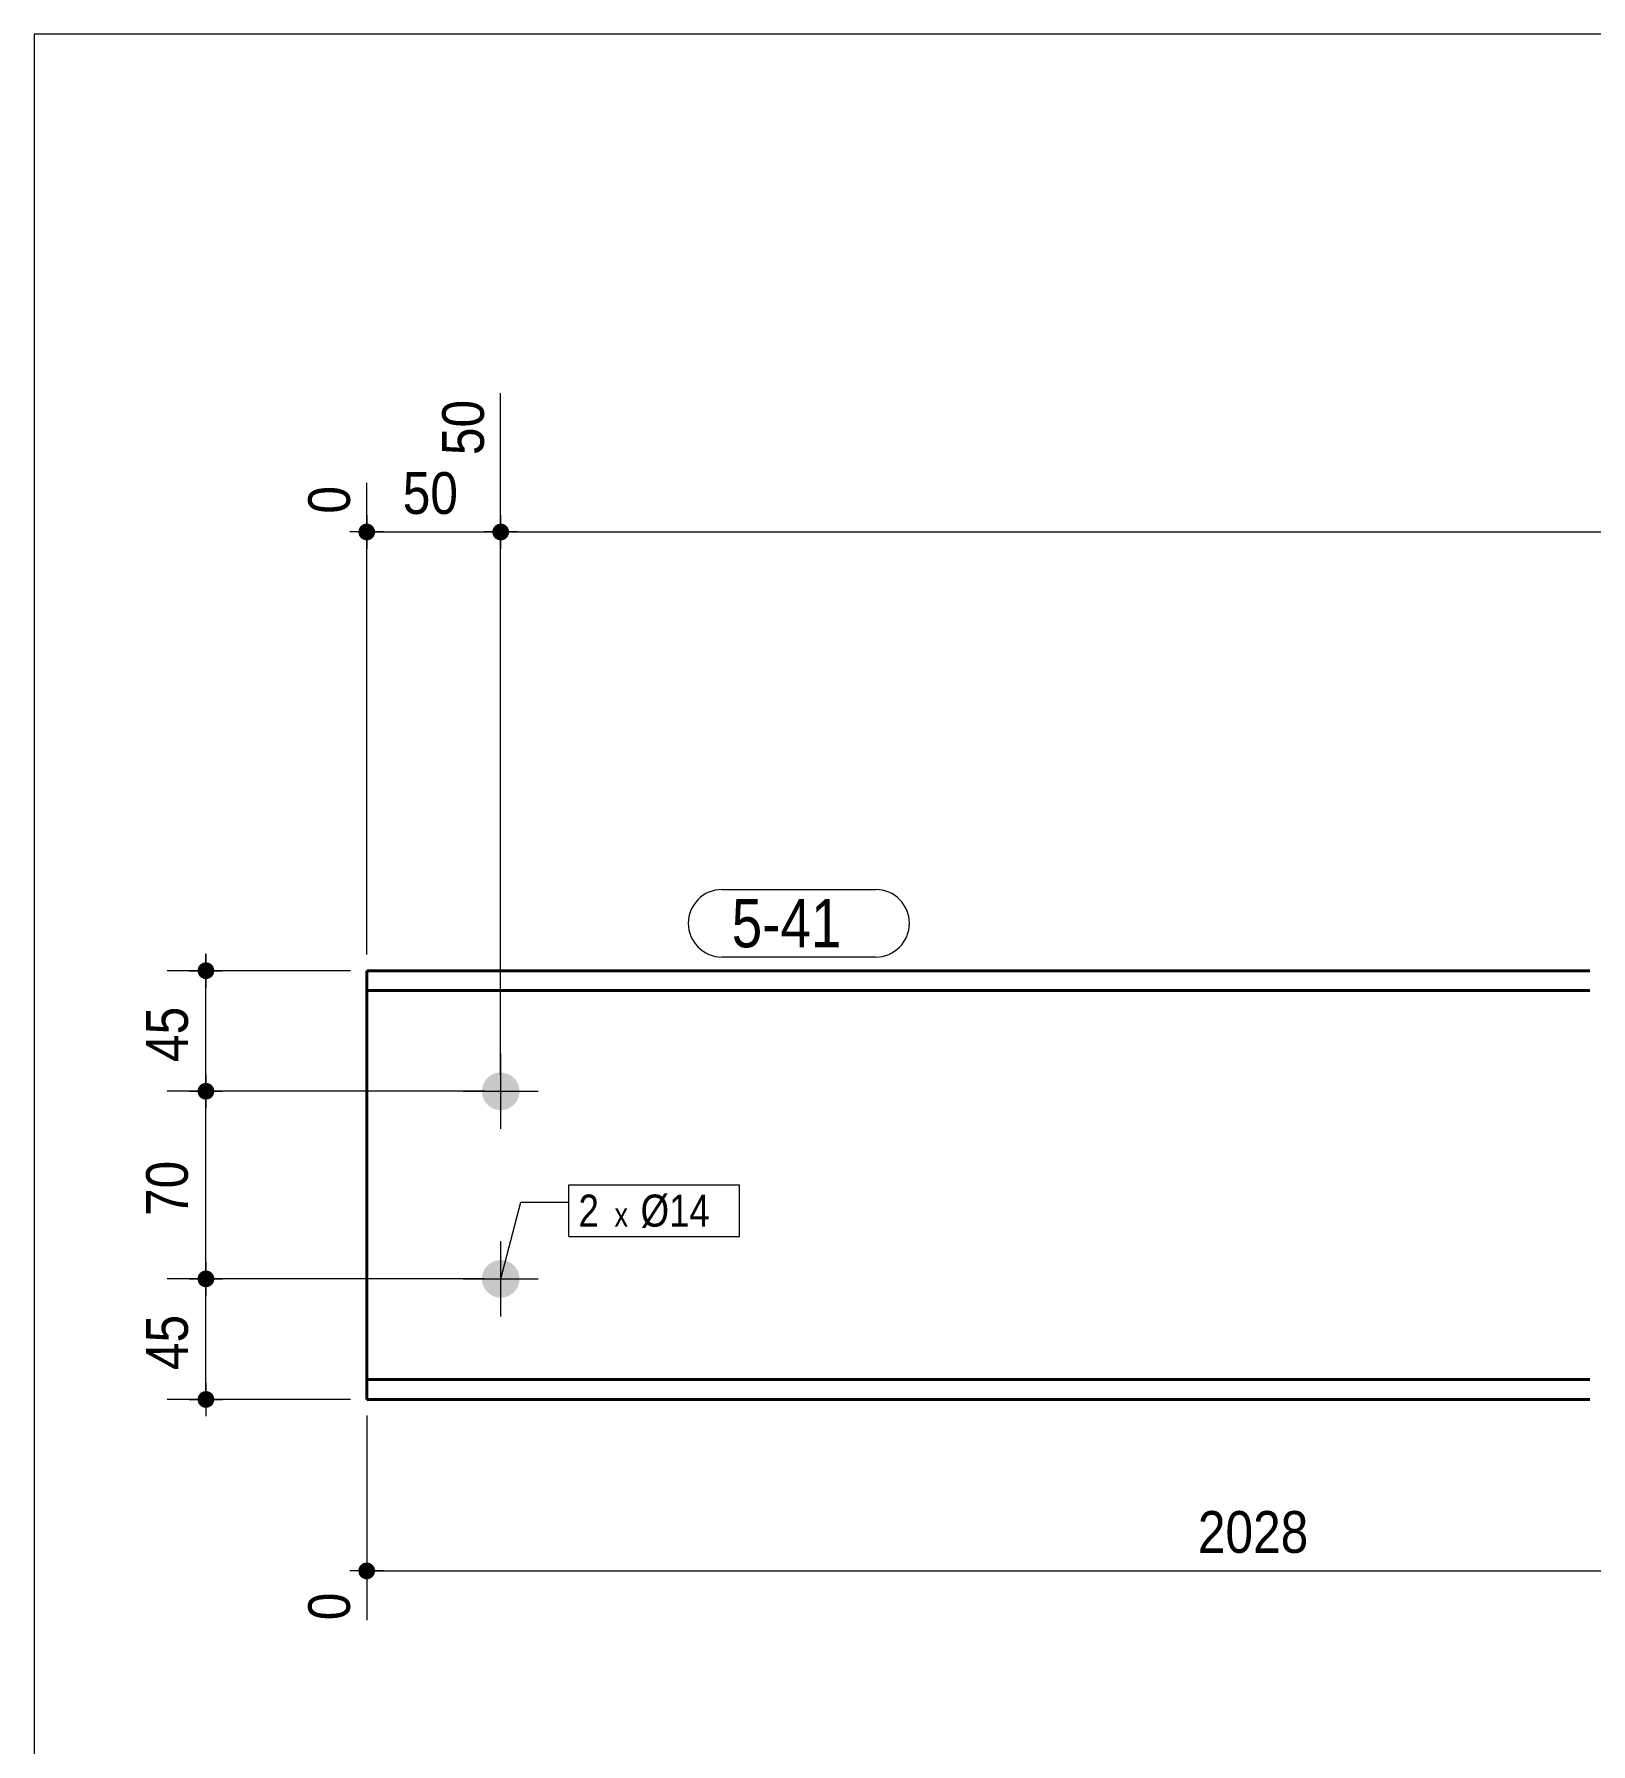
# Model space of a CAD drawing. Header units: millimetres. Extents: x 2 to 287, y 5 to 195.
# Drawn here: x 5 to 101.8, y 88.7 to 195 of the extents above; entities that cross this region are included whole.
import ezdxf

# ---------------------------------------------------------------- set-up
doc = ezdxf.new("R2010")
doc.units = ezdxf.units.MM
doc.linetypes.add('CACHE2', pattern=[1.190625, 0.79375, -0.396875])
for name, color, linetype, lineweight in [('Boulon', 7, 'Continuous', 0), ('Cache', 7, 'Continuous', 0), ('Cotation', 7, 'Continuous', 0), ('Désignation boulon', 3, 'Continuous', 0), ('Feuille dessin', 5, 'Continuous', 0), ('Piece', 2, 'Continuous', 0), ('Repère pièce', 3, 'Continuous', 0)]:
    doc.layers.add(name, color=color, linetype=linetype, lineweight=lineweight)
doc.styles.add('ARIAL', font='ARIAL.TTF')
doc.styles.add('COMIC_SANS_MS', font='COMIC.TTF')

# ---------------------------------------------------------------- blocks, each defined once
blk = doc.blocks.new('*A2')
at = {"layer": 'Boulon'}
for points in [[(32.85, 129.28), (32.85, 129.31), (32.85, 129.34), (32.85, 129.36), (32.86, 129.39), (32.86, 129.42), (32.86, 129.45), (32.87, 129.48), (32.87, 129.51), (32.88, 129.53), (32.89, 129.56), (32.9, 129.59), (32.91, 129.62), (32.91, 129.64), (32.92, 129.67), (32.94, 129.7), (32.95, 129.72), (32.96, 129.75), (32.97, 129.77), (32.98, 129.8), (33, 129.82), (33.01, 129.85), (33.03, 129.87), (33.04, 129.9), (33.06, 129.92), (33.08, 129.94), (33.09, 129.97), (33.11, 129.99), (33.13, 130.01), (33.15, 130.03), (33.17, 130.05), (33.19, 130.07), (33.21, 130.09), (33.23, 130.11), (33.25, 130.13), (33.27, 130.15), (33.3, 130.17), (33.32, 130.19), (33.34, 130.2), (33.36, 130.22), (33.39, 130.24), (33.41, 130.25), (33.44, 130.26), (33.46, 130.28), (33.49, 130.29), (33.51, 130.3), (33.54, 130.32), (33.57, 130.33), (33.59, 130.34), (33.62, 130.35), (33.65, 130.36), (33.67, 130.37), (33.7, 130.37), (33.73, 130.38), (33.76, 130.39), (33.79, 130.39), (33.81, 130.4), (33.84, 130.4), (33.87, 130.41), (33.9, 130.41), (33.93, 130.41), (33.96, 130.42), (33.98, 130.42), (34.01, 130.42), (34.04, 130.42), (34.07, 130.42), (34.1, 130.41), (34.13, 130.41), (34.16, 130.41), (34.18, 130.4), (34.21, 130.4), (34.24, 130.39), (34.27, 130.39), (34.3, 130.38), (34.32, 130.37), (34.35, 130.37), (34.38, 130.36), (34.41, 130.35), (34.43, 130.34), (34.46, 130.33), (34.49, 130.32), (34.51, 130.3), (34.54, 130.29), (34.56, 130.28), (34.59, 130.26), (34.61, 130.25), (34.64, 130.24), (34.66, 130.22), (34.68, 130.2), (34.71, 130.19), (34.73, 130.17), (34.75, 130.15), (34.78, 130.13), (34.8, 130.11), (34.82, 130.09), (34.84, 130.07), (34.86, 130.05), (34.88, 130.03), (34.9, 130.01), (34.91, 129.99), (34.93, 129.97), (34.95, 129.94), (34.97, 129.92), (34.98, 129.9), (35, 129.87), (35.01, 129.85), (35.03, 129.82), (35.04, 129.8), (35.06, 129.77), (35.07, 129.75), (35.08, 129.72), (35.09, 129.7), (35.1, 129.67), (35.11, 129.64), (35.12, 129.62), (35.13, 129.59), (35.14, 129.56), (35.14, 129.53), (35.15, 129.51), (35.16, 129.48), (35.16, 129.45), (35.17, 129.42), (35.17, 129.39), (35.17, 129.36), (35.18, 129.34), (35.18, 129.31), (35.18, 129.28), (35.18, 129.25), (35.18, 129.22), (35.18, 129.19), (35.18, 129.16), (35.17, 129.14), (35.17, 129.11), (35.17, 129.08), (35.16, 129.05), (35.16, 129.02), (35.15, 128.99), (35.14, 128.97), (35.14, 128.94), (35.13, 128.91), (35.12, 128.88), (35.11, 128.86), (35.1, 128.83), (35.09, 128.8), (35.08, 128.78), (35.07, 128.75), (35.06, 128.73), (35.04, 128.7), (35.03, 128.67), (35.01, 128.65), (35, 128.63), (34.98, 128.6), (34.97, 128.58), (34.95, 128.55), (34.93, 128.53), (34.91, 128.51), (34.9, 128.49), (34.88, 128.47), (34.86, 128.45), (34.84, 128.42), (34.82, 128.4), (34.8, 128.39), (34.78, 128.37), (34.75, 128.35), (34.73, 128.33), (34.71, 128.31), (34.68, 128.3), (34.66, 128.28), (34.64, 128.26), (34.61, 128.25), (34.59, 128.23), (34.56, 128.22), (34.54, 128.21), (34.51, 128.2), (34.49, 128.18), (34.46, 128.17), (34.43, 128.16), (34.41, 128.15), (34.38, 128.14), (34.35, 128.13), (34.32, 128.13), (34.3, 128.12), (34.27, 128.11), (34.24, 128.11), (34.21, 128.1), (34.18, 128.1), (34.16, 128.09), (34.13, 128.09), (34.1, 128.09), (34.07, 128.08), (34.04, 128.08), (34.01, 128.08), (33.98, 128.08), (33.96, 128.08), (33.93, 128.09), (33.9, 128.09), (33.87, 128.09), (33.84, 128.1), (33.81, 128.1), (33.79, 128.11), (33.76, 128.11), (33.73, 128.12), (33.7, 128.13), (33.67, 128.13), (33.65, 128.14), (33.62, 128.15), (33.59, 128.16), (33.57, 128.17), (33.54, 128.18), (33.51, 128.2), (33.49, 128.21), (33.46, 128.22), (33.44, 128.23), (33.41, 128.25), (33.39, 128.26), (33.36, 128.28), (33.34, 128.3), (33.32, 128.31), (33.3, 128.33), (33.27, 128.35), (33.25, 128.37), (33.23, 128.39), (33.21, 128.4), (33.19, 128.42), (33.17, 128.45), (33.15, 128.47), (33.13, 128.49), (33.11, 128.51), (33.09, 128.53), (33.08, 128.55), (33.06, 128.58), (33.04, 128.6), (33.03, 128.63), (33.01, 128.65), (33, 128.67), (32.98, 128.7), (32.97, 128.73), (32.96, 128.75), (32.95, 128.78), (32.94, 128.8), (32.92, 128.83), (32.91, 128.86), (32.91, 128.88), (32.9, 128.91), (32.89, 128.94), (32.88, 128.97), (32.87, 128.99), (32.87, 129.02), (32.86, 129.05), (32.86, 129.08), (32.86, 129.11), (32.85, 129.14), (32.85, 129.16), (32.85, 129.19), (32.85, 129.22), (32.85, 129.25)], [(32.85, 117.61), (32.85, 117.64), (32.85, 117.67), (32.85, 117.7), (32.86, 117.73), (32.86, 117.75), (32.86, 117.78), (32.87, 117.81), (32.87, 117.84), (32.88, 117.87), (32.89, 117.89), (32.9, 117.92), (32.91, 117.95), (32.91, 117.98), (32.92, 118), (32.94, 118.03), (32.95, 118.06), (32.96, 118.08), (32.97, 118.11), (32.98, 118.13), (33, 118.16), (33.01, 118.18), (33.03, 118.21), (33.04, 118.23), (33.06, 118.25), (33.08, 118.28), (33.09, 118.3), (33.11, 118.32), (33.13, 118.35), (33.15, 118.37), (33.17, 118.39), (33.19, 118.41), (33.21, 118.43), (33.23, 118.45), (33.25, 118.47), (33.27, 118.48), (33.3, 118.5), (33.32, 118.52), (33.34, 118.54), (33.36, 118.55), (33.39, 118.57), (33.41, 118.58), (33.44, 118.6), (33.46, 118.61), (33.49, 118.63), (33.51, 118.64), (33.54, 118.65), (33.57, 118.66), (33.59, 118.67), (33.62, 118.68), (33.65, 118.69), (33.67, 118.7), (33.7, 118.71), (33.73, 118.71), (33.76, 118.72), (33.79, 118.73), (33.81, 118.73), (33.84, 118.74), (33.87, 118.74), (33.9, 118.74), (33.93, 118.75), (33.96, 118.75), (33.98, 118.75), (34.01, 118.75), (34.04, 118.75), (34.07, 118.75), (34.1, 118.75), (34.13, 118.74), (34.16, 118.74), (34.18, 118.74), (34.21, 118.73), (34.24, 118.73), (34.27, 118.72), (34.3, 118.71), (34.32, 118.71), (34.35, 118.7), (34.38, 118.69), (34.41, 118.68), (34.43, 118.67), (34.46, 118.66), (34.49, 118.65), (34.51, 118.64), (34.54, 118.63), (34.56, 118.61), (34.59, 118.6), (34.61, 118.58), (34.64, 118.57), (34.66, 118.55), (34.68, 118.54), (34.71, 118.52), (34.73, 118.5), (34.75, 118.48), (34.78, 118.47), (34.8, 118.45), (34.82, 118.43), (34.84, 118.41), (34.86, 118.39), (34.88, 118.37), (34.9, 118.35), (34.91, 118.32), (34.93, 118.3), (34.95, 118.28), (34.97, 118.25), (34.98, 118.23), (35, 118.21), (35.01, 118.18), (35.03, 118.16), (35.04, 118.13), (35.06, 118.11), (35.07, 118.08), (35.08, 118.06), (35.09, 118.03), (35.1, 118), (35.11, 117.98), (35.12, 117.95), (35.13, 117.92), (35.14, 117.89), (35.14, 117.87), (35.15, 117.84), (35.16, 117.81), (35.16, 117.78), (35.17, 117.75), (35.17, 117.73), (35.17, 117.7), (35.18, 117.67), (35.18, 117.64), (35.18, 117.61), (35.18, 117.58), (35.18, 117.55), (35.18, 117.53), (35.18, 117.5), (35.17, 117.47), (35.17, 117.44), (35.17, 117.41), (35.16, 117.38), (35.16, 117.36), (35.15, 117.33), (35.14, 117.3), (35.14, 117.27), (35.13, 117.24), (35.12, 117.22), (35.11, 117.19), (35.1, 117.16), (35.09, 117.14), (35.08, 117.11), (35.07, 117.08), (35.06, 117.06), (35.04, 117.03), (35.03, 117.01), (35.01, 116.98), (35, 116.96), (34.98, 116.93), (34.97, 116.91), (34.95, 116.89), (34.93, 116.87), (34.91, 116.84), (34.9, 116.82), (34.88, 116.8), (34.86, 116.78), (34.84, 116.76), (34.82, 116.74), (34.8, 116.72), (34.78, 116.7), (34.75, 116.68), (34.73, 116.66), (34.71, 116.65), (34.68, 116.63), (34.66, 116.61), (34.64, 116.6), (34.61, 116.58), (34.59, 116.57), (34.56, 116.55), (34.54, 116.54), (34.51, 116.53), (34.49, 116.52), (34.46, 116.51), (34.43, 116.49), (34.41, 116.48), (34.38, 116.48), (34.35, 116.47), (34.32, 116.46), (34.3, 116.45), (34.27, 116.44), (34.24, 116.44), (34.21, 116.43), (34.18, 116.43), (34.16, 116.43), (34.13, 116.42), (34.1, 116.42), (34.07, 116.42), (34.04, 116.42), (34.01, 116.42), (33.98, 116.42), (33.96, 116.42), (33.93, 116.42), (33.9, 116.42), (33.87, 116.43), (33.84, 116.43), (33.81, 116.43), (33.79, 116.44), (33.76, 116.44), (33.73, 116.45), (33.7, 116.46), (33.67, 116.47), (33.65, 116.48), (33.62, 116.48), (33.59, 116.49), (33.57, 116.51), (33.54, 116.52), (33.51, 116.53), (33.49, 116.54), (33.46, 116.55), (33.44, 116.57), (33.41, 116.58), (33.39, 116.6), (33.36, 116.61), (33.34, 116.63), (33.32, 116.65), (33.3, 116.66), (33.27, 116.68), (33.25, 116.7), (33.23, 116.72), (33.21, 116.74), (33.19, 116.76), (33.17, 116.78), (33.15, 116.8), (33.13, 116.82), (33.11, 116.84), (33.09, 116.87), (33.08, 116.89), (33.06, 116.91), (33.04, 116.93), (33.03, 116.96), (33.01, 116.98), (33, 117.01), (32.98, 117.03), (32.97, 117.06), (32.96, 117.08), (32.95, 117.11), (32.94, 117.14), (32.92, 117.16), (32.91, 117.19), (32.91, 117.22), (32.9, 117.24), (32.89, 117.27), (32.88, 117.3), (32.87, 117.33), (32.87, 117.36), (32.86, 117.38), (32.86, 117.41), (32.86, 117.44), (32.85, 117.47), (32.85, 117.5), (32.85, 117.53), (32.85, 117.55), (32.85, 117.58)]]:
    blk.add_hatch(color=256, dxfattribs=at).paths.add_polyline_path(points, flags=17)
at = {"layer": 'Boulon', "linetype": 'Continuous', "lineweight": 0}
for p, q in [((34.01, 131.58), (34.01, 126.92)), ((31.68, 129.25), (36.35, 129.25)), ((34.01, 119.92), (34.01, 115.25)), ((31.68, 117.58), (36.35, 117.58))]:
    blk.add_line(p, q, dxfattribs=at)
blk = doc.blocks.new('*A4')
at = {"layer": 'Cache', "color": 7, "linetype": 'CACHE2', "lineweight": 20}
blk.add_line((25.68, 135.517109), (25.68, 136.750443), dxfattribs=at)
at = {"layer": 'Piece', "color": 2, "linetype": 'Continuous', "lineweight": 40}
for p, q in [((101.756502, 136.750443), (25.68, 136.750443)), ((25.68, 136.750443), (25.68, 135.517109)), ((101.756502, 135.517109), (25.68, 135.517109)), ((25.68, 135.517109), (25.68, 110.083776)), ((101.756502, 111.317109), (25.68, 111.317109)), ((25.68, 110.083776), (101.756502, 110.083776))]:
    blk.add_line(p, q, dxfattribs=at)
blk = doc.blocks.new('*A5')
at = {"layer": 'Feuille dessin', "linetype": 'Continuous', "lineweight": 0}
for p, q in [((282, 195), (5, 195)), ((5, 195), (5, 5))]:
    blk.add_line(p, q, dxfattribs=at)
blk = doc.blocks.new('*A13')
at = {"layer": 'Cotation'}
for points in [[(15.65, 117.06), (15.63, 117.07), (15.6, 117.07), (15.58, 117.07), (15.55, 117.08), (15.53, 117.09), (15.5, 117.09), (15.48, 117.1), (15.46, 117.11), (15.43, 117.12), (15.41, 117.14), (15.39, 117.15), (15.37, 117.17), (15.35, 117.18), (15.33, 117.2), (15.31, 117.22), (15.29, 117.23), (15.28, 117.25), (15.26, 117.27), (15.25, 117.29), (15.23, 117.32), (15.22, 117.34), (15.21, 117.36), (15.2, 117.38), (15.19, 117.41), (15.18, 117.43), (15.18, 117.46), (15.17, 117.48), (15.17, 117.51), (15.16, 117.53), (15.16, 117.56), (15.16, 117.58), (15.16, 117.61), (15.16, 117.63), (15.17, 117.66), (15.17, 117.68), (15.18, 117.71), (15.18, 117.73), (15.19, 117.76), (15.2, 117.78), (15.21, 117.81), (15.22, 117.83), (15.23, 117.85), (15.25, 117.87), (15.26, 117.89), (15.28, 117.91), (15.29, 117.93), (15.31, 117.95), (15.33, 117.97), (15.35, 117.99), (15.37, 118), (15.39, 118.02), (15.41, 118.03), (15.43, 118.04), (15.46, 118.05), (15.48, 118.06), (15.5, 118.07), (15.53, 118.08), (15.55, 118.09), (15.58, 118.09), (15.6, 118.1), (15.63, 118.1), (15.65, 118.1), (15.68, 118.1), (15.71, 118.1), (15.73, 118.1), (15.76, 118.1), (15.78, 118.09), (15.81, 118.09), (15.83, 118.08), (15.86, 118.07), (15.88, 118.06), (15.9, 118.05), (15.93, 118.04), (15.95, 118.03), (15.97, 118.02), (15.99, 118), (16.01, 117.99), (16.03, 117.97), (16.05, 117.95), (16.07, 117.93), (16.08, 117.91), (16.1, 117.89), (16.11, 117.87), (16.13, 117.85), (16.14, 117.83), (16.15, 117.81), (16.16, 117.78), (16.17, 117.76), (16.18, 117.73), (16.18, 117.71), (16.19, 117.68), (16.19, 117.66), (16.2, 117.63), (16.2, 117.61), (16.2, 117.58), (16.2, 117.56), (16.2, 117.53), (16.19, 117.51), (16.19, 117.48), (16.18, 117.46), (16.18, 117.43), (16.17, 117.41), (16.16, 117.38), (16.15, 117.36), (16.14, 117.34), (16.13, 117.32), (16.11, 117.29), (16.1, 117.27), (16.08, 117.25), (16.07, 117.23), (16.05, 117.22), (16.03, 117.2), (16.01, 117.18), (15.99, 117.17), (15.97, 117.15), (15.95, 117.14), (15.93, 117.12), (15.9, 117.11), (15.88, 117.1), (15.86, 117.09), (15.83, 117.09), (15.81, 117.08), (15.78, 117.07), (15.76, 117.07), (15.73, 117.07), (15.71, 117.06), (15.68, 117.06)], [(15.65, 109.56), (15.63, 109.57), (15.6, 109.57), (15.58, 109.57), (15.55, 109.58), (15.53, 109.59), (15.5, 109.59), (15.48, 109.6), (15.46, 109.61), (15.43, 109.63), (15.41, 109.64), (15.39, 109.65), (15.37, 109.67), (15.35, 109.68), (15.33, 109.7), (15.31, 109.72), (15.29, 109.73), (15.28, 109.75), (15.26, 109.77), (15.25, 109.79), (15.23, 109.82), (15.22, 109.84), (15.21, 109.86), (15.2, 109.88), (15.19, 109.91), (15.18, 109.93), (15.18, 109.96), (15.17, 109.98), (15.17, 110.01), (15.16, 110.03), (15.16, 110.06), (15.16, 110.08), (15.16, 110.11), (15.16, 110.13), (15.17, 110.16), (15.17, 110.19), (15.18, 110.21), (15.18, 110.23), (15.19, 110.26), (15.2, 110.28), (15.21, 110.31), (15.22, 110.33), (15.23, 110.35), (15.25, 110.37), (15.26, 110.39), (15.28, 110.41), (15.29, 110.43), (15.31, 110.45), (15.33, 110.47), (15.35, 110.49), (15.37, 110.5), (15.39, 110.52), (15.41, 110.53), (15.43, 110.54), (15.46, 110.55), (15.48, 110.56), (15.5, 110.57), (15.53, 110.58), (15.55, 110.59), (15.58, 110.59), (15.6, 110.6), (15.63, 110.6), (15.65, 110.6), (15.68, 110.6), (15.71, 110.6), (15.73, 110.6), (15.76, 110.6), (15.78, 110.59), (15.81, 110.59), (15.83, 110.58), (15.86, 110.57), (15.88, 110.56), (15.9, 110.55), (15.93, 110.54), (15.95, 110.53), (15.97, 110.52), (15.99, 110.5), (16.01, 110.49), (16.03, 110.47), (16.05, 110.45), (16.07, 110.43), (16.08, 110.41), (16.1, 110.39), (16.11, 110.37), (16.13, 110.35), (16.14, 110.33), (16.15, 110.31), (16.16, 110.28), (16.17, 110.26), (16.18, 110.23), (16.18, 110.21), (16.19, 110.19), (16.19, 110.16), (16.2, 110.13), (16.2, 110.11), (16.2, 110.08), (16.2, 110.06), (16.2, 110.03), (16.19, 110.01), (16.19, 109.98), (16.18, 109.96), (16.18, 109.93), (16.17, 109.91), (16.16, 109.88), (16.15, 109.86), (16.14, 109.84), (16.13, 109.82), (16.11, 109.79), (16.1, 109.77), (16.08, 109.75), (16.07, 109.73), (16.05, 109.72), (16.03, 109.7), (16.01, 109.68), (15.99, 109.67), (15.97, 109.65), (15.95, 109.64), (15.93, 109.63), (15.9, 109.61), (15.88, 109.6), (15.86, 109.59), (15.83, 109.59), (15.81, 109.58), (15.78, 109.57), (15.76, 109.57), (15.73, 109.57), (15.71, 109.56), (15.68, 109.56)]]:
    blk.add_hatch(color=256, dxfattribs=at).paths.add_polyline_path(points, flags=17)
at = {"layer": 'Cotation', "linetype": 'Continuous', "lineweight": 0}
for p, q in [((15.68, 118.62), (15.68, 116.54)), ((15.68, 117.58), (15.68, 118.62)), ((33.01, 117.58), (13.26, 117.58)), ((14.64, 117.58), (16.72, 117.58)), ((15.68, 110.08), (15.68, 117.58)), ((15.68, 111.12), (15.68, 109.04)), ((24.68, 110.08), (13.26, 110.08)), ((14.64, 110.08), (16.72, 110.08)), ((15.68, 110.08), (15.68, 109.04))]:
    blk.add_line(p, q, dxfattribs=at)
at = {"layer": 'Cotation'}
for p in [(15.68, 117.58), (15.68, 110.08)]:
    blk.add_point(p, dxfattribs=at)
at = {"layer": 'Cotation', "style": 'ARIAL', "width": 0.85}
blk.add_text('45', height=2.6, rotation=90.0002, dxfattribs=at).set_placement((14.56, 111.91))
blk = doc.blocks.new('*A14')
at = {"layer": 'Cotation'}
for points in [[(15.65, 128.73), (15.63, 128.73), (15.6, 128.74), (15.58, 128.74), (15.55, 128.75), (15.53, 128.75), (15.5, 128.76), (15.48, 128.77), (15.46, 128.78), (15.43, 128.79), (15.41, 128.8), (15.39, 128.82), (15.37, 128.83), (15.35, 128.85), (15.33, 128.86), (15.31, 128.88), (15.29, 128.9), (15.28, 128.92), (15.26, 128.94), (15.25, 128.96), (15.23, 128.98), (15.22, 129), (15.21, 129.03), (15.2, 129.05), (15.19, 129.07), (15.18, 129.1), (15.18, 129.12), (15.17, 129.15), (15.17, 129.17), (15.16, 129.2), (15.16, 129.22), (15.16, 129.25), (15.16, 129.28), (15.16, 129.3), (15.17, 129.33), (15.17, 129.35), (15.18, 129.38), (15.18, 129.4), (15.19, 129.43), (15.2, 129.45), (15.21, 129.47), (15.22, 129.49), (15.23, 129.52), (15.25, 129.54), (15.26, 129.56), (15.28, 129.58), (15.29, 129.6), (15.31, 129.62), (15.33, 129.64), (15.35, 129.65), (15.37, 129.67), (15.39, 129.68), (15.41, 129.7), (15.43, 129.71), (15.46, 129.72), (15.48, 129.73), (15.5, 129.74), (15.53, 129.75), (15.55, 129.75), (15.58, 129.76), (15.6, 129.76), (15.63, 129.77), (15.65, 129.77), (15.68, 129.77), (15.71, 129.77), (15.73, 129.77), (15.76, 129.76), (15.78, 129.76), (15.81, 129.75), (15.83, 129.75), (15.86, 129.74), (15.88, 129.73), (15.9, 129.72), (15.93, 129.71), (15.95, 129.7), (15.97, 129.68), (15.99, 129.67), (16.01, 129.65), (16.03, 129.64), (16.05, 129.62), (16.07, 129.6), (16.08, 129.58), (16.1, 129.56), (16.11, 129.54), (16.13, 129.52), (16.14, 129.49), (16.15, 129.47), (16.16, 129.45), (16.17, 129.43), (16.18, 129.4), (16.18, 129.38), (16.19, 129.35), (16.19, 129.33), (16.2, 129.3), (16.2, 129.28), (16.2, 129.25), (16.2, 129.22), (16.2, 129.2), (16.19, 129.17), (16.19, 129.15), (16.18, 129.12), (16.18, 129.1), (16.17, 129.07), (16.16, 129.05), (16.15, 129.03), (16.14, 129), (16.13, 128.98), (16.11, 128.96), (16.1, 128.94), (16.08, 128.92), (16.07, 128.9), (16.05, 128.88), (16.03, 128.86), (16.01, 128.85), (15.99, 128.83), (15.97, 128.82), (15.95, 128.8), (15.93, 128.79), (15.9, 128.78), (15.88, 128.77), (15.86, 128.76), (15.83, 128.75), (15.81, 128.75), (15.78, 128.74), (15.76, 128.74), (15.73, 128.73), (15.71, 128.73), (15.68, 128.73)], [(15.65, 117.06), (15.63, 117.07), (15.6, 117.07), (15.58, 117.07), (15.55, 117.08), (15.53, 117.09), (15.5, 117.09), (15.48, 117.1), (15.46, 117.11), (15.43, 117.12), (15.41, 117.14), (15.39, 117.15), (15.37, 117.17), (15.35, 117.18), (15.33, 117.2), (15.31, 117.22), (15.29, 117.23), (15.28, 117.25), (15.26, 117.27), (15.25, 117.29), (15.23, 117.32), (15.22, 117.34), (15.21, 117.36), (15.2, 117.38), (15.19, 117.41), (15.18, 117.43), (15.18, 117.46), (15.17, 117.48), (15.17, 117.51), (15.16, 117.53), (15.16, 117.56), (15.16, 117.58), (15.16, 117.61), (15.16, 117.63), (15.17, 117.66), (15.17, 117.68), (15.18, 117.71), (15.18, 117.73), (15.19, 117.76), (15.2, 117.78), (15.21, 117.81), (15.22, 117.83), (15.23, 117.85), (15.25, 117.87), (15.26, 117.89), (15.28, 117.91), (15.29, 117.93), (15.31, 117.95), (15.33, 117.97), (15.35, 117.99), (15.37, 118), (15.39, 118.02), (15.41, 118.03), (15.43, 118.04), (15.46, 118.05), (15.48, 118.06), (15.5, 118.07), (15.53, 118.08), (15.55, 118.09), (15.58, 118.09), (15.6, 118.1), (15.63, 118.1), (15.65, 118.1), (15.68, 118.1), (15.71, 118.1), (15.73, 118.1), (15.76, 118.1), (15.78, 118.09), (15.81, 118.09), (15.83, 118.08), (15.86, 118.07), (15.88, 118.06), (15.9, 118.05), (15.93, 118.04), (15.95, 118.03), (15.97, 118.02), (15.99, 118), (16.01, 117.99), (16.03, 117.97), (16.05, 117.95), (16.07, 117.93), (16.08, 117.91), (16.1, 117.89), (16.11, 117.87), (16.13, 117.85), (16.14, 117.83), (16.15, 117.81), (16.16, 117.78), (16.17, 117.76), (16.18, 117.73), (16.18, 117.71), (16.19, 117.68), (16.19, 117.66), (16.2, 117.63), (16.2, 117.61), (16.2, 117.58), (16.2, 117.56), (16.2, 117.53), (16.19, 117.51), (16.19, 117.48), (16.18, 117.46), (16.18, 117.43), (16.17, 117.41), (16.16, 117.38), (16.15, 117.36), (16.14, 117.34), (16.13, 117.32), (16.11, 117.29), (16.1, 117.27), (16.08, 117.25), (16.07, 117.23), (16.05, 117.22), (16.03, 117.2), (16.01, 117.18), (15.99, 117.17), (15.97, 117.15), (15.95, 117.14), (15.93, 117.12), (15.9, 117.11), (15.88, 117.1), (15.86, 117.09), (15.83, 117.09), (15.81, 117.08), (15.78, 117.07), (15.76, 117.07), (15.73, 117.07), (15.71, 117.06), (15.68, 117.06)]]:
    blk.add_hatch(color=256, dxfattribs=at).paths.add_polyline_path(points, flags=17)
at = {"layer": 'Cotation', "linetype": 'Continuous', "lineweight": 0}
for p, q in [((15.68, 130.29), (15.68, 128.21)), ((15.68, 129.25), (15.68, 130.29)), ((33.01, 129.25), (13.26, 129.25)), ((14.64, 129.25), (16.72, 129.25)), ((15.68, 117.58), (15.68, 129.25)), ((15.68, 118.62), (15.68, 116.54)), ((33.01, 117.58), (13.26, 117.58)), ((14.64, 117.58), (16.72, 117.58)), ((15.68, 117.58), (15.68, 116.54))]:
    blk.add_line(p, q, dxfattribs=at)
at = {"layer": 'Cotation'}
for p in [(15.68, 129.25), (15.68, 117.58)]:
    blk.add_point(p, dxfattribs=at)
at = {"layer": 'Cotation', "style": 'ARIAL', "width": 0.85}
blk.add_text('70', height=2.6, rotation=90.0002, dxfattribs=at).set_placement((14.56, 121.49))
blk = doc.blocks.new('*A15')
at = {"layer": 'Cotation'}
for points in [[(15.65, 136.23), (15.63, 136.23), (15.6, 136.24), (15.58, 136.24), (15.55, 136.25), (15.53, 136.25), (15.5, 136.26), (15.48, 136.27), (15.46, 136.28), (15.43, 136.29), (15.41, 136.3), (15.39, 136.32), (15.37, 136.33), (15.35, 136.35), (15.33, 136.37), (15.31, 136.38), (15.29, 136.4), (15.28, 136.42), (15.26, 136.44), (15.25, 136.46), (15.23, 136.48), (15.22, 136.51), (15.21, 136.53), (15.2, 136.55), (15.19, 136.58), (15.18, 136.6), (15.18, 136.62), (15.17, 136.65), (15.17, 136.67), (15.16, 136.7), (15.16, 136.72), (15.16, 136.75), (15.16, 136.78), (15.16, 136.8), (15.17, 136.83), (15.17, 136.85), (15.18, 136.88), (15.18, 136.9), (15.19, 136.93), (15.2, 136.95), (15.21, 136.97), (15.22, 137), (15.23, 137.02), (15.25, 137.04), (15.26, 137.06), (15.28, 137.08), (15.29, 137.1), (15.31, 137.12), (15.33, 137.14), (15.35, 137.15), (15.37, 137.17), (15.39, 137.18), (15.41, 137.2), (15.43, 137.21), (15.46, 137.22), (15.48, 137.23), (15.5, 137.24), (15.53, 137.25), (15.55, 137.25), (15.58, 137.26), (15.6, 137.26), (15.63, 137.27), (15.65, 137.27), (15.68, 137.27), (15.71, 137.27), (15.73, 137.27), (15.76, 137.26), (15.78, 137.26), (15.81, 137.25), (15.83, 137.25), (15.86, 137.24), (15.88, 137.23), (15.9, 137.22), (15.93, 137.21), (15.95, 137.2), (15.97, 137.18), (15.99, 137.17), (16.01, 137.15), (16.03, 137.14), (16.05, 137.12), (16.07, 137.1), (16.08, 137.08), (16.1, 137.06), (16.11, 137.04), (16.13, 137.02), (16.14, 137), (16.15, 136.97), (16.16, 136.95), (16.17, 136.93), (16.18, 136.9), (16.18, 136.88), (16.19, 136.85), (16.19, 136.83), (16.2, 136.8), (16.2, 136.78), (16.2, 136.75), (16.2, 136.72), (16.2, 136.7), (16.19, 136.67), (16.19, 136.65), (16.18, 136.62), (16.18, 136.6), (16.17, 136.58), (16.16, 136.55), (16.15, 136.53), (16.14, 136.51), (16.13, 136.48), (16.11, 136.46), (16.1, 136.44), (16.08, 136.42), (16.07, 136.4), (16.05, 136.38), (16.03, 136.37), (16.01, 136.35), (15.99, 136.33), (15.97, 136.32), (15.95, 136.3), (15.93, 136.29), (15.9, 136.28), (15.88, 136.27), (15.86, 136.26), (15.83, 136.25), (15.81, 136.25), (15.78, 136.24), (15.76, 136.24), (15.73, 136.23), (15.71, 136.23), (15.68, 136.23)], [(15.65, 128.73), (15.63, 128.73), (15.6, 128.74), (15.58, 128.74), (15.55, 128.75), (15.53, 128.75), (15.5, 128.76), (15.48, 128.77), (15.46, 128.78), (15.43, 128.79), (15.41, 128.8), (15.39, 128.82), (15.37, 128.83), (15.35, 128.85), (15.33, 128.86), (15.31, 128.88), (15.29, 128.9), (15.28, 128.92), (15.26, 128.94), (15.25, 128.96), (15.23, 128.98), (15.22, 129), (15.21, 129.03), (15.2, 129.05), (15.19, 129.07), (15.18, 129.1), (15.18, 129.12), (15.17, 129.15), (15.17, 129.17), (15.16, 129.2), (15.16, 129.22), (15.16, 129.25), (15.16, 129.28), (15.16, 129.3), (15.17, 129.33), (15.17, 129.35), (15.18, 129.38), (15.18, 129.4), (15.19, 129.43), (15.2, 129.45), (15.21, 129.47), (15.22, 129.49), (15.23, 129.52), (15.25, 129.54), (15.26, 129.56), (15.28, 129.58), (15.29, 129.6), (15.31, 129.62), (15.33, 129.64), (15.35, 129.65), (15.37, 129.67), (15.39, 129.68), (15.41, 129.7), (15.43, 129.71), (15.46, 129.72), (15.48, 129.73), (15.5, 129.74), (15.53, 129.75), (15.55, 129.75), (15.58, 129.76), (15.6, 129.76), (15.63, 129.77), (15.65, 129.77), (15.68, 129.77), (15.71, 129.77), (15.73, 129.77), (15.76, 129.76), (15.78, 129.76), (15.81, 129.75), (15.83, 129.75), (15.86, 129.74), (15.88, 129.73), (15.9, 129.72), (15.93, 129.71), (15.95, 129.7), (15.97, 129.68), (15.99, 129.67), (16.01, 129.65), (16.03, 129.64), (16.05, 129.62), (16.07, 129.6), (16.08, 129.58), (16.1, 129.56), (16.11, 129.54), (16.13, 129.52), (16.14, 129.49), (16.15, 129.47), (16.16, 129.45), (16.17, 129.43), (16.18, 129.4), (16.18, 129.38), (16.19, 129.35), (16.19, 129.33), (16.2, 129.3), (16.2, 129.28), (16.2, 129.25), (16.2, 129.22), (16.2, 129.2), (16.19, 129.17), (16.19, 129.15), (16.18, 129.12), (16.18, 129.1), (16.17, 129.07), (16.16, 129.05), (16.15, 129.03), (16.14, 129), (16.13, 128.98), (16.11, 128.96), (16.1, 128.94), (16.08, 128.92), (16.07, 128.9), (16.05, 128.88), (16.03, 128.86), (16.01, 128.85), (15.99, 128.83), (15.97, 128.82), (15.95, 128.8), (15.93, 128.79), (15.9, 128.78), (15.88, 128.77), (15.86, 128.76), (15.83, 128.75), (15.81, 128.75), (15.78, 128.74), (15.76, 128.74), (15.73, 128.73), (15.71, 128.73), (15.68, 128.73)]]:
    blk.add_hatch(color=256, dxfattribs=at).paths.add_polyline_path(points, flags=17)
at = {"layer": 'Cotation', "linetype": 'Continuous', "lineweight": 0}
for p, q in [((15.68, 137.79), (15.68, 135.71)), ((15.68, 136.75), (15.68, 137.79)), ((24.68, 136.75), (13.26, 136.75)), ((14.64, 136.75), (16.72, 136.75)), ((15.68, 129.25), (15.68, 136.75)), ((15.68, 130.29), (15.68, 128.21)), ((33.01, 129.25), (13.26, 129.25)), ((14.64, 129.25), (16.72, 129.25)), ((15.68, 129.25), (15.68, 128.21))]:
    blk.add_line(p, q, dxfattribs=at)
at = {"layer": 'Cotation'}
for p in [(15.68, 136.75), (15.68, 129.25)]:
    blk.add_point(p, dxfattribs=at)
at = {"layer": 'Cotation', "style": 'ARIAL', "width": 0.85}
blk.add_text('45', height=2.6, rotation=90.0002, dxfattribs=at).set_placement((14.56, 131.07))
blk = doc.blocks.new('*A20')
at = {"layer": 'Cotation'}
for points in [[(25.65, 163.52), (25.63, 163.52), (25.6, 163.52), (25.58, 163.53), (25.55, 163.53), (25.53, 163.54), (25.5, 163.55), (25.48, 163.56), (25.46, 163.57), (25.43, 163.58), (25.41, 163.59), (25.39, 163.6), (25.37, 163.62), (25.35, 163.63), (25.33, 163.65), (25.31, 163.67), (25.29, 163.69), (25.28, 163.71), (25.26, 163.73), (25.25, 163.75), (25.23, 163.77), (25.22, 163.79), (25.21, 163.81), (25.2, 163.84), (25.19, 163.86), (25.18, 163.89), (25.18, 163.91), (25.17, 163.93), (25.17, 163.96), (25.16, 163.99), (25.16, 164.01), (25.16, 164.04), (25.16, 164.06), (25.16, 164.09), (25.17, 164.11), (25.17, 164.14), (25.18, 164.16), (25.18, 164.19), (25.19, 164.21), (25.2, 164.24), (25.21, 164.26), (25.22, 164.28), (25.23, 164.3), (25.25, 164.33), (25.26, 164.35), (25.28, 164.37), (25.29, 164.39), (25.31, 164.4), (25.33, 164.42), (25.35, 164.44), (25.37, 164.45), (25.39, 164.47), (25.41, 164.48), (25.43, 164.49), (25.46, 164.51), (25.48, 164.52), (25.5, 164.53), (25.53, 164.53), (25.55, 164.54), (25.58, 164.55), (25.6, 164.55), (25.63, 164.55), (25.65, 164.56), (25.68, 164.56), (25.71, 164.56), (25.73, 164.55), (25.76, 164.55), (25.78, 164.55), (25.81, 164.54), (25.83, 164.53), (25.86, 164.53), (25.88, 164.52), (25.9, 164.51), (25.93, 164.49), (25.95, 164.48), (25.97, 164.47), (25.99, 164.45), (26.01, 164.44), (26.03, 164.42), (26.05, 164.4), (26.07, 164.39), (26.08, 164.37), (26.1, 164.35), (26.11, 164.33), (26.13, 164.3), (26.14, 164.28), (26.15, 164.26), (26.16, 164.24), (26.17, 164.21), (26.18, 164.19), (26.18, 164.16), (26.19, 164.14), (26.19, 164.11), (26.2, 164.09), (26.2, 164.06), (26.2, 164.04), (26.2, 164.01), (26.2, 163.99), (26.19, 163.96), (26.19, 163.93), (26.18, 163.91), (26.18, 163.89), (26.17, 163.86), (26.16, 163.84), (26.15, 163.81), (26.14, 163.79), (26.13, 163.77), (26.11, 163.75), (26.1, 163.73), (26.08, 163.71), (26.07, 163.69), (26.05, 163.67), (26.03, 163.65), (26.01, 163.63), (25.99, 163.62), (25.97, 163.6), (25.95, 163.59), (25.93, 163.58), (25.9, 163.57), (25.88, 163.56), (25.86, 163.55), (25.83, 163.54), (25.81, 163.53), (25.78, 163.53), (25.76, 163.52), (25.73, 163.52), (25.71, 163.52), (25.68, 163.52)], [(33.99, 163.52), (33.96, 163.52), (33.94, 163.52), (33.91, 163.53), (33.89, 163.53), (33.86, 163.54), (33.84, 163.55), (33.81, 163.56), (33.79, 163.57), (33.77, 163.58), (33.75, 163.59), (33.72, 163.6), (33.7, 163.62), (33.68, 163.63), (33.66, 163.65), (33.65, 163.67), (33.63, 163.69), (33.61, 163.71), (33.6, 163.73), (33.58, 163.75), (33.57, 163.77), (33.55, 163.79), (33.54, 163.81), (33.53, 163.84), (33.52, 163.86), (33.52, 163.89), (33.51, 163.91), (33.5, 163.93), (33.5, 163.96), (33.5, 163.99), (33.49, 164.01), (33.49, 164.04), (33.49, 164.06), (33.5, 164.09), (33.5, 164.11), (33.5, 164.14), (33.51, 164.16), (33.52, 164.19), (33.52, 164.21), (33.53, 164.24), (33.54, 164.26), (33.55, 164.28), (33.57, 164.3), (33.58, 164.33), (33.6, 164.35), (33.61, 164.37), (33.63, 164.39), (33.65, 164.4), (33.66, 164.42), (33.68, 164.44), (33.7, 164.45), (33.72, 164.47), (33.75, 164.48), (33.77, 164.49), (33.79, 164.51), (33.81, 164.52), (33.84, 164.53), (33.86, 164.53), (33.89, 164.54), (33.91, 164.55), (33.94, 164.55), (33.96, 164.55), (33.99, 164.56), (34.01, 164.56), (34.04, 164.56), (34.06, 164.55), (34.09, 164.55), (34.11, 164.55), (34.14, 164.54), (34.16, 164.53), (34.19, 164.53), (34.21, 164.52), (34.24, 164.51), (34.26, 164.49), (34.28, 164.48), (34.3, 164.47), (34.32, 164.45), (34.34, 164.44), (34.36, 164.42), (34.38, 164.4), (34.4, 164.39), (34.42, 164.37), (34.43, 164.35), (34.45, 164.33), (34.46, 164.3), (34.47, 164.28), (34.48, 164.26), (34.49, 164.24), (34.5, 164.21), (34.51, 164.19), (34.52, 164.16), (34.52, 164.14), (34.53, 164.11), (34.53, 164.09), (34.53, 164.06), (34.53, 164.04), (34.53, 164.01), (34.53, 163.99), (34.53, 163.96), (34.52, 163.93), (34.52, 163.91), (34.51, 163.89), (34.5, 163.86), (34.49, 163.84), (34.48, 163.81), (34.47, 163.79), (34.46, 163.77), (34.45, 163.75), (34.43, 163.73), (34.42, 163.71), (34.4, 163.69), (34.38, 163.67), (34.36, 163.65), (34.34, 163.63), (34.32, 163.62), (34.3, 163.6), (34.28, 163.59), (34.26, 163.58), (34.24, 163.57), (34.21, 163.56), (34.19, 163.55), (34.16, 163.54), (34.14, 163.53), (34.11, 163.53), (34.09, 163.52), (34.06, 163.52), (34.04, 163.52), (34.01, 163.52)]]:
    blk.add_hatch(color=256, dxfattribs=at).paths.add_polyline_path(points, flags=17)
at = {"layer": 'Cotation', "linetype": 'Continuous', "lineweight": 0}
for p, q in [((34.01, 130.25), (34.01, 172.67)), ((25.68, 137.75), (25.68, 167.1)), ((25.68, 165.08), (25.68, 163)), ((34.01, 165.08), (34.01, 163)), ((26.72, 164.04), (24.64, 164.04)), ((25.68, 164.04), (24.64, 164.04)), ((25.68, 164.04), (34.01, 164.04)), ((35.05, 164.04), (32.97, 164.04)), ((34.01, 164.04), (35.05, 164.04))]:
    blk.add_line(p, q, dxfattribs=at)
at = {"layer": 'Cotation'}
for p in [(25.68, 164.04), (34.01, 164.04)]:
    blk.add_point(p, dxfattribs=at)
at = {"layer": 'Cotation', "style": 'ARIAL', "width": 0.85}
for s, p in [('50', (32.97, 168.82)), ('0', (24.64, 165.18))]:
    blk.add_text(s, height=2.6, rotation=90.0002, dxfattribs=at).set_placement(p)
blk.add_text('50', height=2.6, dxfattribs=at).set_placement((27.92, 165.16))
blk = doc.blocks.new('*A21')
at = {"layer": 'Cotation'}
blk.add_hatch(color=256, dxfattribs=at).paths.add_polyline_path([(33.99, 163.52), (33.96, 163.52), (33.94, 163.52), (33.91, 163.53), (33.89, 163.53), (33.86, 163.54), (33.84, 163.55), (33.81, 163.56), (33.79, 163.57), (33.77, 163.58), (33.75, 163.59), (33.72, 163.6), (33.7, 163.62), (33.68, 163.63), (33.66, 163.65), (33.65, 163.67), (33.63, 163.69), (33.61, 163.71), (33.6, 163.73), (33.58, 163.75), (33.57, 163.77), (33.55, 163.79), (33.54, 163.81), (33.53, 163.84), (33.52, 163.86), (33.52, 163.89), (33.51, 163.91), (33.5, 163.93), (33.5, 163.96), (33.5, 163.99), (33.49, 164.01), (33.49, 164.04), (33.49, 164.06), (33.5, 164.09), (33.5, 164.11), (33.5, 164.14), (33.51, 164.16), (33.52, 164.19), (33.52, 164.21), (33.53, 164.24), (33.54, 164.26), (33.55, 164.28), (33.57, 164.3), (33.58, 164.33), (33.6, 164.35), (33.61, 164.37), (33.63, 164.39), (33.65, 164.4), (33.66, 164.42), (33.68, 164.44), (33.7, 164.45), (33.72, 164.47), (33.75, 164.48), (33.77, 164.49), (33.79, 164.51), (33.81, 164.52), (33.84, 164.53), (33.86, 164.53), (33.89, 164.54), (33.91, 164.55), (33.94, 164.55), (33.96, 164.55), (33.99, 164.56), (34.01, 164.56), (34.04, 164.56), (34.06, 164.55), (34.09, 164.55), (34.11, 164.55), (34.14, 164.54), (34.16, 164.53), (34.19, 164.53), (34.21, 164.52), (34.24, 164.51), (34.26, 164.49), (34.28, 164.48), (34.3, 164.47), (34.32, 164.45), (34.34, 164.44), (34.36, 164.42), (34.38, 164.4), (34.4, 164.39), (34.42, 164.37), (34.43, 164.35), (34.45, 164.33), (34.46, 164.3), (34.47, 164.28), (34.48, 164.26), (34.49, 164.24), (34.5, 164.21), (34.51, 164.19), (34.52, 164.16), (34.52, 164.14), (34.53, 164.11), (34.53, 164.09), (34.53, 164.06), (34.53, 164.04), (34.53, 164.01), (34.53, 163.99), (34.53, 163.96), (34.52, 163.93), (34.52, 163.91), (34.51, 163.89), (34.5, 163.86), (34.49, 163.84), (34.48, 163.81), (34.47, 163.79), (34.46, 163.77), (34.45, 163.75), (34.43, 163.73), (34.42, 163.71), (34.4, 163.69), (34.38, 163.67), (34.36, 163.65), (34.34, 163.63), (34.32, 163.62), (34.3, 163.6), (34.28, 163.59), (34.26, 163.58), (34.24, 163.57), (34.21, 163.56), (34.19, 163.55), (34.16, 163.54), (34.14, 163.53), (34.11, 163.53), (34.09, 163.52), (34.06, 163.52), (34.04, 163.52), (34.01, 163.52)], flags=17)
at = {"layer": 'Cotation', "linetype": 'Continuous', "lineweight": 0}
for p, q in [((34.01, 130.25), (34.01, 172.67)), ((34.01, 165.08), (34.01, 163)), ((35.05, 164.04), (32.97, 164.04)), ((34.01, 164.04), (32.97, 164.04)), ((34.01, 164.04), (238.46, 164.04))]:
    blk.add_line(p, q, dxfattribs=at)
at = {"layer": 'Cotation'}
blk.add_point((34.01, 164.04), dxfattribs=at)
blk = doc.blocks.new('*A22')
at = {"layer": 'Cotation'}
for points in [[(25.65, 98.9), (25.63, 98.9), (25.6, 98.9), (25.58, 98.91), (25.55, 98.91), (25.53, 98.92), (25.5, 98.93), (25.48, 98.94), (25.46, 98.95), (25.43, 98.96), (25.41, 98.97), (25.39, 98.98), (25.37, 99), (25.35, 99.02), (25.33, 99.03), (25.31, 99.05), (25.29, 99.07), (25.28, 99.09), (25.26, 99.11), (25.25, 99.13), (25.23, 99.15), (25.22, 99.17), (25.21, 99.19), (25.2, 99.22), (25.19, 99.24), (25.18, 99.27), (25.18, 99.29), (25.17, 99.32), (25.17, 99.34), (25.16, 99.37), (25.16, 99.39), (25.16, 99.42), (25.16, 99.44), (25.16, 99.47), (25.17, 99.49), (25.17, 99.52), (25.18, 99.54), (25.18, 99.57), (25.19, 99.59), (25.2, 99.62), (25.21, 99.64), (25.22, 99.66), (25.23, 99.68), (25.25, 99.71), (25.26, 99.73), (25.28, 99.75), (25.29, 99.77), (25.31, 99.78), (25.33, 99.8), (25.35, 99.82), (25.37, 99.83), (25.39, 99.85), (25.41, 99.86), (25.43, 99.88), (25.46, 99.89), (25.48, 99.9), (25.5, 99.91), (25.53, 99.91), (25.55, 99.92), (25.58, 99.93), (25.6, 99.93), (25.63, 99.93), (25.65, 99.94), (25.68, 99.94), (25.71, 99.94), (25.73, 99.93), (25.76, 99.93), (25.78, 99.93), (25.81, 99.92), (25.83, 99.91), (25.86, 99.91), (25.88, 99.9), (25.9, 99.89), (25.93, 99.88), (25.95, 99.86), (25.97, 99.85), (25.99, 99.83), (26.01, 99.82), (26.03, 99.8), (26.05, 99.78), (26.07, 99.77), (26.08, 99.75), (26.1, 99.73), (26.11, 99.71), (26.13, 99.68), (26.14, 99.66), (26.15, 99.64), (26.16, 99.62), (26.17, 99.59), (26.18, 99.57), (26.18, 99.54), (26.19, 99.52), (26.19, 99.49), (26.2, 99.47), (26.2, 99.44), (26.2, 99.42), (26.2, 99.39), (26.2, 99.37), (26.19, 99.34), (26.19, 99.32), (26.18, 99.29), (26.18, 99.27), (26.17, 99.24), (26.16, 99.22), (26.15, 99.19), (26.14, 99.17), (26.13, 99.15), (26.11, 99.13), (26.1, 99.11), (26.08, 99.09), (26.07, 99.07), (26.05, 99.05), (26.03, 99.03), (26.01, 99.02), (25.99, 99), (25.97, 98.98), (25.95, 98.97), (25.93, 98.96), (25.9, 98.95), (25.88, 98.94), (25.86, 98.93), (25.83, 98.92), (25.81, 98.91), (25.78, 98.91), (25.76, 98.9), (25.73, 98.9), (25.71, 98.9), (25.68, 98.9)], [(136.75, 98.9), (136.72, 98.9), (136.7, 98.9), (136.67, 98.91), (136.65, 98.91), (136.62, 98.92), (136.6, 98.93), (136.57, 98.94), (136.55, 98.95), (136.53, 98.96), (136.51, 98.97), (136.48, 98.98), (136.46, 99), (136.44, 99.02), (136.42, 99.03), (136.41, 99.05), (136.39, 99.07), (136.37, 99.09), (136.36, 99.11), (136.34, 99.13), (136.33, 99.15), (136.31, 99.17), (136.3, 99.19), (136.29, 99.22), (136.28, 99.24), (136.28, 99.27), (136.27, 99.29), (136.26, 99.32), (136.26, 99.34), (136.26, 99.37), (136.25, 99.39), (136.25, 99.42), (136.25, 99.44), (136.26, 99.47), (136.26, 99.49), (136.26, 99.52), (136.27, 99.54), (136.28, 99.57), (136.28, 99.59), (136.29, 99.62), (136.3, 99.64), (136.31, 99.66), (136.33, 99.68), (136.34, 99.71), (136.36, 99.73), (136.37, 99.75), (136.39, 99.77), (136.41, 99.78), (136.42, 99.8), (136.44, 99.82), (136.46, 99.83), (136.48, 99.85), (136.51, 99.86), (136.53, 99.88), (136.55, 99.89), (136.57, 99.9), (136.6, 99.91), (136.62, 99.91), (136.65, 99.92), (136.67, 99.93), (136.7, 99.93), (136.72, 99.93), (136.75, 99.94), (136.77, 99.94), (136.8, 99.94), (136.82, 99.93), (136.85, 99.93), (136.87, 99.93), (136.9, 99.92), (136.92, 99.91), (136.95, 99.91), (136.97, 99.9), (137, 99.89), (137.02, 99.88), (137.04, 99.86), (137.06, 99.85), (137.08, 99.83), (137.1, 99.82), (137.12, 99.8), (137.14, 99.78), (137.16, 99.77), (137.18, 99.75), (137.19, 99.73), (137.21, 99.71), (137.22, 99.68), (137.23, 99.66), (137.24, 99.64), (137.25, 99.62), (137.26, 99.59), (137.27, 99.57), (137.28, 99.54), (137.28, 99.52), (137.29, 99.49), (137.29, 99.47), (137.29, 99.44), (137.29, 99.42), (137.29, 99.39), (137.29, 99.37), (137.29, 99.34), (137.28, 99.32), (137.28, 99.29), (137.27, 99.27), (137.26, 99.24), (137.25, 99.22), (137.24, 99.19), (137.23, 99.17), (137.22, 99.15), (137.21, 99.13), (137.19, 99.11), (137.18, 99.09), (137.16, 99.07), (137.14, 99.05), (137.12, 99.03), (137.1, 99.02), (137.08, 99), (137.06, 98.98), (137.04, 98.97), (137.02, 98.96), (137, 98.95), (136.97, 98.94), (136.95, 98.93), (136.92, 98.92), (136.9, 98.91), (136.87, 98.91), (136.85, 98.9), (136.82, 98.9), (136.8, 98.9), (136.77, 98.9)]]:
    blk.add_hatch(color=256, dxfattribs=at).paths.add_polyline_path(points, flags=17)
at = {"layer": 'Cotation', "linetype": 'Continuous', "lineweight": 0}
for p, q in [((136.77, 119.08), (136.77, 90.56)), ((25.68, 109.08), (25.68, 96.35)), ((25.68, 100.46), (25.68, 98.38)), ((136.77, 100.46), (136.77, 98.38)), ((26.72, 99.42), (24.64, 99.42)), ((25.68, 99.42), (24.64, 99.42)), ((25.68, 99.42), (136.77, 99.42)), ((137.81, 99.42), (135.73, 99.42)), ((136.77, 99.42), (137.81, 99.42))]:
    blk.add_line(p, q, dxfattribs=at)
at = {"layer": 'Cotation'}
for p in [(25.68, 99.42), (136.77, 99.42)]:
    blk.add_point(p, dxfattribs=at)
at = {"layer": 'Cotation', "style": 'ARIAL', "width": 0.85}
blk.add_text('2028', height=2.6, dxfattribs=at).set_placement((77.37, 100.54))
for s, p in [('0', (24.64, 96.35)), ('2028', (135.73, 90.56))]:
    blk.add_text(s, height=2.6, rotation=90.0002, dxfattribs=at).set_placement(p)
blk = doc.blocks.new('*A27')
at = {"layer": 'Désignation boulon', "linetype": 'Continuous', "lineweight": 0}
for p, q in [((38.255666, 123.425753), (48.871291, 123.425753)), ((38.255666, 120.225753), (38.255666, 123.425753)), ((48.871291, 120.225753), (48.871291, 123.425753)), ((34.013066, 117.583153), (35.255666, 122.359086)), ((35.255666, 122.359086), (38.255666, 122.359086)), ((38.255666, 120.225753), (48.871291, 120.225753))]:
    blk.add_line(p, q, dxfattribs=at)
at = {"layer": 'Désignation boulon', "style": 'COMIC_SANS_MS', "width": 0.85}
for s, height, p in [('2', 2, (38.855666, 120.825753)), ('Ø14', 2, (42.714259, 120.825753)), ('x', 1.5, (41.083595, 120.825753))]:
    blk.add_text(s, height=height, dxfattribs=at).set_placement(p)
blk = doc.blocks.new('*A29')
at = {"layer": 'Repère pièce', "linetype": 'Continuous', "lineweight": 0}
for p, q in [((47.78, 141.800443), (57.329609, 141.800443)), ((57.329609, 137.600443), (47.78, 137.600443))]:
    blk.add_line(p, q, dxfattribs=at)
for centre, start, end in [((47.78, 139.700443), 90, 270), ((57.329609, 139.700443), 270, 90)]:
    blk.add_arc(centre, 2.1, start, end, dxfattribs=at)
at = {"layer": 'Repère pièce', "style": 'COMIC_SANS_MS', "width": 0.85}
blk.add_text('5-41', height=3, dxfattribs=at).set_placement((48.38, 138.200443))

msp = doc.modelspace()

# ---------------------------------------------------------------- block references
at = {"lineweight": 0}
for name in ['*A5', '*A20', '*A21', '*A29', '*A15', '*A4', '*A2', '*A14', '*A27', '*A13', '*A22']:
    msp.add_blockref(name, (0, 0), dxfattribs=at)

doc.saveas('drawing.dxf')
